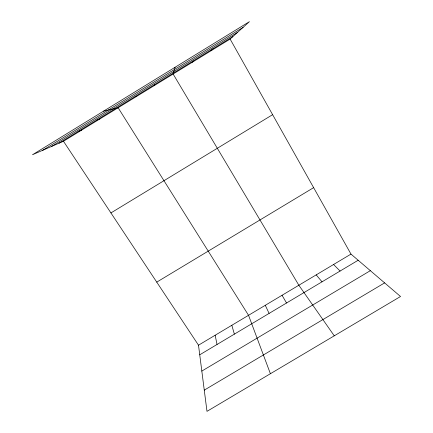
<?xml version="1.0" encoding="UTF-8"?>
<svg xmlns="http://www.w3.org/2000/svg" width="433" height="433" viewBox="0 0 433 433"><rect width="100%" height="100%" fill="white"/><g stroke="black" fill="none" stroke-linecap="round" stroke-linejoin="round"><path stroke-width="0.65" d="M175.084 67.267L173.119 74.021L298.857 285.244L334.26 335.819M192.079 62.395L193.172 60.939M211.082 50.742L212.993 48.783M230.123 39.067L249.435 21.65L32.475 154.754L63.472 141.255L230.123 39.067L350.984 254.101L400.525 296.497L206.985 411.35L198.503 345.188L63.472 141.255M42.596 150.348L243.119 27.349M51.543 146.451L237.544 32.378M59.072 143.171L232.857 36.599M110.929 212.928L272.622 114.68M156.746 282.127L313.633 187.646M198.503 345.188L350.984 254.101M199.737 354.8L358.172 260.249M201.821 371.076L370.345 270.668M204.262 390.138L384.618 282.884M78.027 131.551L81.653 130.106M97.019 119.903L99.871 118.934M103.498 111.184L118.128 107.741L248.542 315.3L270.398 373.717M135.128 96.532L136.422 96.527M154.24 84.814L154.749 85.285M333.578 264.503L340.078 271.047M316.198 274.885L322.017 281.829M282.051 295.279L286.532 303.003M265.283 305.297L269.11 313.4M231.834 325.28L234.356 334.141M215.152 335.245L217.03 344.484"/></g></svg>
